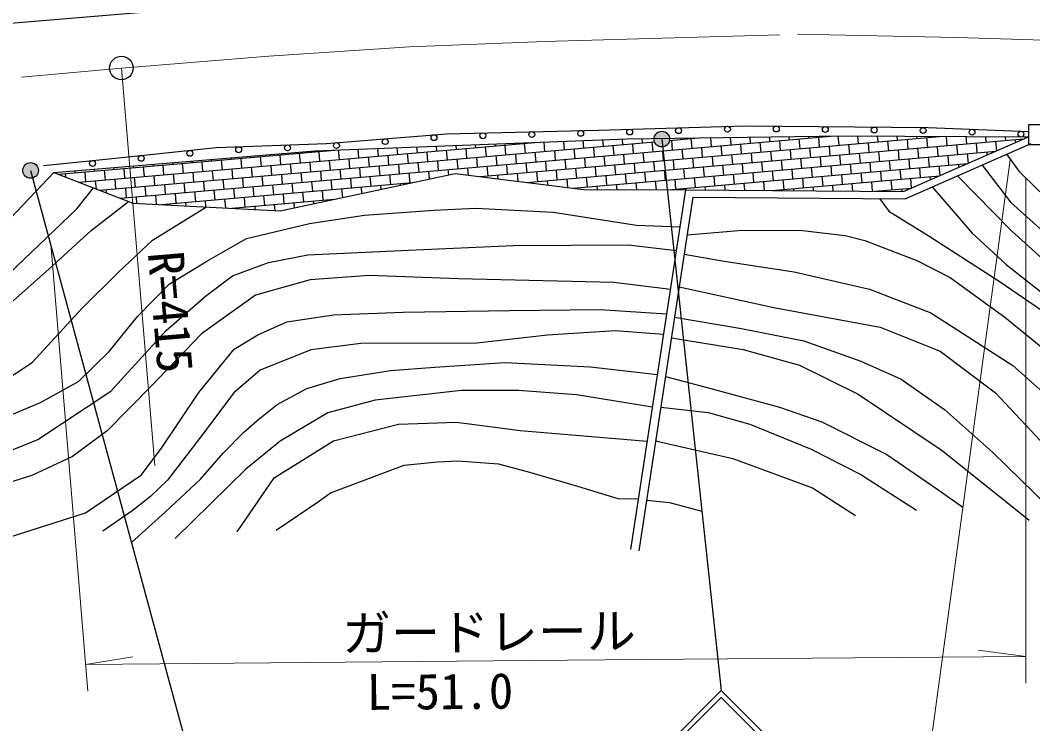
# Model space of a CAD drawing. Units: millimetres at full size, sheet at 1:1000; details may follow other scales. Extents: x 40000 to 680000, y 20000 to 380000.
# Drawn here: x 158512 to 210243, y 262021 to 297957 of the extents above; entities that cross this region are included whole.
import ezdxf
from ezdxf.enums import TextEntityAlignment as Align

# ---------------------------------------------------------------- set-up
doc = ezdxf.new("R2010")
doc.units = ezdxf.units.MM
doc.header["$LTSCALE"] = 1000
doc.linetypes.add('CHAIN', pattern=[18.5, 12, -1.5, 3.5, -1.5])
for name, color, linetype, lineweight in [('M-BGD', 7, 'Continuous', 25), ('M-BMK', 2, 'CHAIN', 13), ('M-BMK-SRVR', 3, 'Continuous', 25), ('M-STR-HTXT', 7, 'Continuous', 13), ('M-STR-STRC', 7, 'Continuous', 25)]:
    doc.layers.add(name, color=color, linetype=linetype, lineweight=lineweight)
doc.styles.add('ＭＳ ゴシック', font='')
doc.styles.get('ＭＳ ゴシック').set_extended_font_data('MS Gothic')

msp = doc.modelspace()

# ---------------------------------------------------------------- hatches: boundary and pattern name
at = {"layer": 'M-STR-STRC'}
for points in [[(190954, 291669, -1), (191629, 292099, -1)], [(158703, 290069, -1), (159378, 290499, -1)]]:
    msp.add_hatch(color=256, dxfattribs=at).paths.add_polyline_path(points)

# ---------------------------------------------------------------- linework, layer by layer
at = {"layer": 'M-BGD'}
for p, q in [((186316, 291347), (186279, 291774)), ((187313, 291434), (187280, 291812)), ((188309, 291522), (188280, 291851)), ((189305, 291609), (189280, 291889)), ((190301, 291696), (190283, 291908)), ((191356, 291286), (199930, 292036)), ((191410, 290789), (205473, 292019)), ((191463, 290292), (209788, 291895)), ((191686, 291817), (193169, 291947)), ((191839, 291328), (191795, 291827)), ((192294, 291870), (192288, 291935)), ((192835, 291416), (192792, 291914)), ((193831, 291503), (193792, 291955)), ((194828, 291590), (194795, 291968)), ((195824, 291677), (195797, 291982)), ((196820, 291764), (196800, 291995)), ((197362, 291310), (197318, 291808)), ((197816, 291851), (197803, 292008)), ((198358, 291397), (198314, 291895)), ((198812, 291939), (198805, 292021)), ((199354, 291484), (199311, 291982)), ((199809, 292026), (199808, 292035)), ((200350, 291571), (200309, 292041)), ((201346, 291658), (201313, 292041)), ((202343, 291746), (202317, 292036)), ((202884, 291291), (202841, 291789)), ((203339, 291833), (203322, 292030)), ((203881, 291378), (203837, 291876)), ((204335, 291920), (204326, 292025)), ((204877, 291465), (204833, 291963)), ((205331, 292007), (205330, 292020)), ((205873, 291552), (205832, 292018)), ((206869, 291640), (206837, 292012)), ((207865, 291727), (207841, 292007)), ((208405, 291290), (208363, 291770)), ((208862, 291814), (208845, 292002)), ((209372, 291713), (209360, 291857)), ((209856, 291924), (209849, 291997)), ((160479, 290091), (174562, 291323)), ((161531, 289681), (184807, 291717)), ((162584, 289271), (190915, 291750)), ((163636, 288861), (191356, 291286)), ((173279, 291210), (173274, 291260)), ((173820, 290756), (173777, 291254)), ((174275, 291298), (174274, 291312)), ((174817, 290843), (174774, 291331)), ((175813, 290930), (175774, 291369)), ((176809, 291017), (176775, 291408)), ((177805, 291104), (177775, 291446)), ((178801, 291192), (178776, 291485)), ((179798, 291279), (179776, 291523)), ((180339, 290824), (180296, 291322)), ((180794, 291366), (180777, 291562)), ((181335, 290911), (181292, 291410)), ((181790, 291453), (181777, 291600)), ((182332, 290999), (182288, 291497)), ((182786, 291540), (182778, 291639)), ((183328, 291086), (183284, 291584)), ((183782, 291627), (183778, 291677)), ((184324, 291173), (184280, 291671)), ((184779, 291715), (184778, 291716)), ((185320, 291260), (185279, 291735)), ((185862, 290806), (185818, 291304)), ((186858, 290893), (186815, 291391)), ((187854, 290980), (187811, 291478)), ((188850, 291067), (188807, 291565)), ((189847, 291154), (189803, 291652)), ((190843, 291241), (190799, 291739)), ((191385, 290787), (191341, 291285)), ((191517, 289795), (208353, 291268)), ((192381, 290874), (192337, 291372)), ((193377, 290961), (193333, 291459)), ((194373, 291048), (194330, 291546)), ((195369, 291135), (195326, 291634)), ((196366, 291223), (196322, 291721)), ((196907, 290768), (196864, 291266)), ((197903, 290855), (197860, 291353)), ((198900, 290942), (198856, 291440)), ((199896, 291030), (199852, 291528)), ((200892, 291117), (200848, 291615)), ((201888, 291204), (201845, 291702)), ((202430, 290749), (202386, 291247)), ((203426, 290836), (203382, 291335)), ((204422, 290924), (204379, 291422)), ((205418, 291011), (205375, 291509)), ((206415, 291098), (206371, 291596)), ((207411, 291185), (207367, 291683)), ((167302, 290687), (167295, 290767)), ((167843, 290233), (167800, 290731)), ((168298, 290775), (168291, 290849)), ((168839, 290320), (168796, 290818)), ((169294, 290862), (169288, 290932)), ((169836, 290407), (169792, 290905)), ((170290, 290949), (170284, 291014)), ((170832, 290494), (170788, 290992)), ((171286, 291036), (171281, 291096)), ((171828, 290582), (171784, 291080)), ((172283, 291123), (172278, 291178)), ((172824, 290669), (172781, 291167)), ((174362, 290301), (174318, 290799)), ((175358, 290388), (175315, 290887)), ((176354, 290476), (176311, 290974)), ((177351, 290563), (177307, 291061)), ((178347, 290650), (178303, 291148)), ((179343, 290737), (179299, 291235)), ((179885, 290283), (179841, 290781)), ((180881, 290370), (180837, 290868)), ((181877, 290457), (181834, 290955)), ((182029, 289968), (191410, 290789)), ((182873, 290544), (182830, 291042)), ((183869, 290631), (183826, 291129)), ((184866, 290718), (184822, 291216)), ((185407, 290264), (185364, 290762)), ((186404, 290351), (186360, 290849)), ((187400, 290438), (187356, 290936)), ((188396, 290525), (188352, 291023)), ((189392, 290612), (189349, 291111)), ((190388, 290700), (190345, 291198)), ((190930, 290245), (190886, 290743)), ((191926, 290332), (191883, 290830)), ((192922, 290419), (192879, 290918)), ((193919, 290507), (193875, 291005)), ((194915, 290594), (194871, 291092)), ((195911, 290681), (195867, 291179)), ((197449, 290314), (197405, 290812)), ((198445, 290401), (198401, 290899)), ((199441, 290488), (199398, 290986)), ((200437, 290575), (200394, 291073)), ((201434, 290662), (201390, 291160)), ((202972, 290295), (202928, 290793)), ((203968, 290382), (203924, 290880)), ((204964, 290469), (204920, 290967)), ((205960, 290556), (205917, 291054)), ((206955, 290656), (206913, 291142)), ((207922, 291079), (207909, 291229)), ((161324, 290165), (161315, 290275)), ((162321, 290252), (162311, 290357)), ((162862, 289797), (162819, 290295)), ((163317, 290339), (163308, 290439)), ((163858, 289884), (163815, 290382)), ((164313, 290426), (164305, 290521)), ((164855, 289971), (164811, 290470)), ((165309, 290513), (165301, 290603)), ((165851, 290059), (165807, 290557)), ((166305, 290600), (166298, 290685)), ((166847, 290146), (166803, 290644)), ((168385, 289778), (168341, 290277)), ((169381, 289866), (169338, 290364)), ((170377, 289953), (170334, 290451)), ((171373, 290040), (171330, 290538)), ((172370, 290127), (172326, 290625)), ((173366, 290214), (173322, 290712)), ((173908, 289760), (173864, 290258)), ((174904, 289847), (174860, 290345)), ((175900, 289934), (175856, 290432)), ((176896, 290021), (176853, 290519)), ((177892, 290108), (177849, 290606)), ((178889, 290195), (178845, 290694)), ((179421, 289851), (179387, 290239)), ((180406, 290061), (180383, 290326)), ((181411, 290045), (181379, 290413)), ((182419, 290002), (182375, 290500)), ((183415, 290090), (183371, 290588)), ((184411, 290177), (184368, 290675)), ((184399, 289674), (191463, 290292)), ((184953, 289722), (184909, 290220)), ((185949, 289809), (185905, 290307)), ((186945, 289896), (186902, 290395)), ((187941, 289984), (187898, 290482)), ((188938, 290071), (188894, 290569)), ((189934, 290158), (189890, 290656)), ((191472, 289791), (191428, 290289)), ((191617, 289301), (206918, 290640)), ((192468, 289878), (192424, 290376)), ((193464, 289965), (193421, 290463)), ((194460, 290052), (194417, 290550)), ((195456, 290139), (195413, 290637)), ((196453, 290226), (196409, 290724)), ((196994, 289772), (196951, 290270)), ((197991, 289859), (197947, 290357)), ((198987, 289946), (198943, 290444)), ((199983, 290033), (199939, 290531)), ((200979, 290120), (200936, 290619)), ((201975, 290208), (201932, 290706)), ((202517, 289753), (202473, 290251)), ((203513, 289840), (203470, 290338)), ((204509, 289927), (204466, 290426)), ((205505, 290022), (205462, 290513)), ((206472, 290445), (206458, 290600)), ((160322, 290152), (160318, 290192)), ((160841, 289949), (160826, 290121)), ((161866, 289710), (161822, 290208)), ((162400, 289342), (162364, 289754)), ((163404, 289343), (163360, 289841)), ((164400, 289430), (164357, 289928)), ((165396, 289517), (165353, 290015)), ((166393, 289604), (166349, 290102)), ((167389, 289691), (167345, 290189)), ((167930, 289237), (167887, 289735)), ((168927, 289324), (168883, 289822)), ((169923, 289411), (169879, 289909)), ((170919, 289498), (170875, 289996)), ((171915, 289585), (171872, 290083)), ((172911, 289673), (172868, 290171)), ((173453, 289218), (173409, 289716)), ((174449, 289305), (174406, 289803)), ((175445, 289392), (175402, 289890)), ((176442, 289479), (176398, 289978)), ((177438, 289567), (177394, 290065)), ((178434, 289654), (178390, 290152)), ((182934, 289856), (182917, 290046)), ((183948, 289730), (183913, 290133)), ((185471, 289541), (185451, 289766)), ((186485, 289414), (186447, 289853)), ((186769, 289379), (191517, 289795)), ((187487, 289442), (187443, 289940)), ((188483, 289529), (188440, 290027)), ((189479, 289616), (189436, 290114)), ((190475, 289703), (190432, 290202)), ((191012, 289303), (190974, 289747)), ((192013, 289336), (191970, 289834)), ((193010, 289423), (192966, 289921)), ((194006, 289510), (193962, 290008)), ((195002, 289598), (194958, 290096)), ((195998, 289685), (195955, 290183)), ((196537, 289266), (196496, 289728)), ((196909, 289262), (205483, 290013)), ((197536, 289317), (197492, 289815)), ((198532, 289404), (198489, 289903)), ((199528, 289492), (199485, 289990)), ((200525, 289579), (200481, 290077)), ((201521, 289666), (201477, 290164)), ((202062, 289220), (202019, 289710)), ((203059, 289299), (203015, 289797)), ((204055, 289388), (204011, 289884)), ((205022, 289811), (205007, 289971)), ((162920, 289140), (162906, 289299)), ((163946, 288888), (163902, 289386)), ((164942, 288975), (164898, 289473)), ((165721, 288541), (178540, 289663)), ((165938, 289062), (165894, 289561)), ((166934, 289150), (166891, 289648)), ((167476, 288695), (167432, 289193)), ((168472, 288782), (168428, 289280)), ((169468, 288869), (169425, 289367)), ((170464, 288957), (170421, 289455)), ((171461, 289044), (171417, 289542)), ((172457, 289131), (172413, 289629)), ((173995, 288763), (173951, 289262)), ((174986, 288905), (174947, 289349)), ((175972, 289115), (175944, 289436)), ((176957, 289325), (176940, 289523)), ((177942, 289536), (177936, 289610)), ((184456, 289667), (184455, 289679)), ((186993, 289351), (186989, 289398)), ((188000, 289313), (187985, 289486)), ((189004, 289310), (188981, 289573)), ((192508, 289299), (189693, 270921)), ((190008, 289307), (189977, 289660)), ((192519, 289299), (192511, 289380)), ((193523, 289290), (193508, 289467)), ((194528, 289282), (194504, 289554)), ((195532, 289274), (195500, 289641)), ((197039, 289261), (197038, 289274)), ((198044, 289253), (198034, 289361)), ((199048, 289245), (199030, 289448)), ((200053, 289237), (200027, 289535)), ((201057, 289228), (201023, 289622)), ((202154, 289219), (204048, 289385)), ((202564, 289216), (202561, 289255)), ((203569, 289208), (203557, 289342)), ((164472, 288606), (164444, 288932)), ((165481, 288554), (165440, 289019)), ((166480, 288608), (166436, 289106)), ((168002, 288423), (167974, 288739)), ((169010, 288371), (168970, 288826)), ((169320, 288354), (174550, 288812)), ((170010, 288415), (169966, 288913)), ((171006, 288502), (170963, 289000)), ((172002, 288589), (171959, 289087)), ((172999, 288676), (172955, 289174)), ((173508, 288590), (173497, 288720)), ((174493, 288800), (174493, 288807)), ((192883, 288925), (190116, 270857)), ((165985, 288528), (165982, 288564)), ((166993, 288475), (166978, 288651)), ((169514, 288344), (169512, 288371)), ((170523, 288292), (170508, 288458)), ((171531, 288240), (171504, 288546)), ((172523, 288380), (172500, 288633))]:
    msp.add_line(p, q, dxfattribs=at)
for points in [[(137553, 296110), (177837, 299476), (199023, 300139), (223258, 299475), (245818, 297750), (271160, 294259), (294257, 289657), (324990, 282319), (337157, 279620), (346706, 278216), (361242, 278400)], [(159706, 290536), (163203, 290899), (168530, 291450), (174153, 291665), (180290, 292163), (188055, 292351), (195552, 292567), (204892, 292474), (210019, 292277)], [(160235, 290186), (173571, 291285), (189513, 291898), (200557, 292045), (210019, 291996)], [(160235, 290186), (164262, 288617), (171800, 288226), (180729, 290130), (187284, 289315), (192508, 289299), (203642, 289207), (210019, 291996)], [(192883, 288925), (203718, 288836), (210168, 291656)], [(208914, 291108), (209537, 290244), (210503, 289290), (212833, 287239), (216975, 284029), (220817, 280948), (227245, 275570), (231498, 271897), (232766, 270943), (234010, 270388)], [(207651, 290556), (209120, 288647), (211412, 286611), (214656, 284267), (218371, 281773), (221174, 279574), (226336, 274815), (231027, 270690)], [(130818, 272391), (143321, 279301), (153557, 285024), (157035, 286843), (160235, 290186)], [(206397, 290007), (209164, 287204), (211782, 284841), (215430, 281833), (219951, 278681), (223554, 276253), (225592, 274291), (228869, 270565)], [(143321, 279301), (145023, 279216), (147677, 279763), (151161, 280977), (153937, 282516), (157928, 285007), (161395, 288330), (162248, 289401)], [(205103, 289441), (207155, 287082), (208888, 285474), (211445, 283475), (214724, 281249), (217242, 279163), (219573, 277267), (221037, 276010), (225430, 271352)], [(136838, 275718), (138918, 276355), (142236, 277286), (145728, 278368), (148092, 279008), (152066, 280022), (154453, 281011), (156923, 282550), (159974, 285240), (162141, 287210), (164051, 288700)], [(202418, 288846), (202887, 288200), (204895, 286968), (208534, 284633), (211281, 282732), (214054, 280641), (216299, 278747), (219823, 274859), (222652, 271410)], [(129980, 268115), (131220, 269809), (133422, 271934), (136586, 274160), (139851, 275678), (142660, 276335), (148005, 276973), (151574, 277453), (153092, 277833), (157572, 279452), (159121, 280469), (161678, 283251), (163525, 285097), (165272, 286716), (168031, 288421)], [(157013, 277373), (159554, 278439), (161483, 279508), (163052, 281044), (164507, 282828), (166127, 284484), (168044, 285656), (170079, 286815), (173285, 287574), (176097, 288007), (179650, 288254), (181782, 288353), (185737, 288155), (190000, 287495), (192217, 287399)], [(192587, 286991), (195406, 287230), (198479, 287219), (200659, 286970), (201671, 286709), (204318, 285682), (206021, 284821), (208817, 282795), (211497, 280614), (214878, 277269), (217211, 274626), (219270, 271996)], [(135275, 269206), (136675, 270367), (138338, 271159), (139711, 271686), (143354, 272636), (147684, 273507), (152146, 274299), (156529, 275380), (159417, 276549), (163139, 279003), (165964, 282116), (167971, 283858), (169349, 284894), (171197, 285580), (173203, 285976), (178352, 286213), (183717, 286454), (189578, 286480), (192033, 286198)], [(192437, 286010), (194482, 285658), (198058, 285104), (201904, 284214), (205041, 283014), (209225, 280327), (211678, 278147), (215076, 274633), (216806, 272311)], [(191727, 284203), (188847, 284560), (184521, 284655), (180902, 284750), (176344, 284927), (173331, 284696), (170528, 283921), (167780, 281935), (165208, 279257), (162945, 276978), (161190, 275672), (159108, 274707), (155122, 273456), (151476, 272817), (147467, 272095), (144188, 271497), (141453, 270463), (139243, 268737)], [(192182, 284345), (197096, 283272), (202450, 282273), (205514, 281048), (208340, 278918), (212132, 274869), (213954, 272049)], [(144603, 269073), (147758, 270243), (153159, 271055), (157518, 271418), (161844, 272803), (164712, 274738), (165766, 276152), (167630, 278947), (169449, 281148), (170644, 281889), (172125, 282558), (174516, 282916), (178080, 283038), (183529, 283134), (188122, 283183), (191536, 282954)], [(191945, 282797), (195367, 282218), (198553, 281576), (201457, 280549), (203525, 279625), (205740, 278068), (208182, 275899), (211782, 272388)], [(191375, 281903), (188911, 282084), (185445, 281869), (181836, 281463), (175909, 281439), (173351, 281129), (170770, 280078), (169432, 278931), (167728, 276658), (166031, 274461), (165171, 273625), (164287, 272932), (162733, 271858)], [(191782, 281735), (195456, 281139), (198321, 280343), (201330, 278853), (205612, 275987), (210057, 272417)], [(164191, 271280), (165929, 272841), (167727, 274515), (168885, 275845), (169932, 276916), (170708, 277584), (171632, 278335), (173147, 279147), (174859, 279652), (177437, 280074), (179691, 280234), (183263, 280480), (187640, 280247), (191061, 279853)], [(191480, 279762), (193613, 279195), (197311, 278191), (199471, 277436), (202784, 275778), (205398, 273988), (206673, 273083)], [(190808, 278197), (186929, 278817), (183976, 279047), (181055, 279038), (176649, 278552), (174225, 277898), (171800, 276448), (170031, 275022), (166431, 271477)], [(191239, 278186), (193653, 277912), (195795, 277329), (198930, 276039), (201454, 274760), (204305, 272934)], [(169600, 271820), (171490, 274581), (174520, 276471), (177841, 277319), (180804, 277419), (184052, 277007), (190542, 276460)], [(190977, 276475), (194926, 275570), (198992, 274075), (201179, 272656)], [(171593, 271905), (173807, 273408), (174365, 273812), (178125, 275232), (179825, 275399), (180883, 275455), (182945, 275302), (184524, 274870), (186990, 274160), (189037, 273534), (190089, 273506)], [(190512, 273441), (191692, 273330), (193340, 272882)]]:
    msp.add_lwpolyline(points, dxfattribs=at)
msp.add_lwpolyline([(210019, 291614), (211019, 291614), (211019, 292614), (210019, 292614)], close=True, dxfattribs=at)
for centre in [(187148, 292179), (189647, 292247), (192146, 292319), (194645, 292391), (197144, 292401), (199644, 292377), (202144, 292352), (204644, 292327), (207142, 292238), (209640, 292141), (177160, 291758), (179652, 291960), (182149, 292058), (184648, 292118), (167181, 291159), (169673, 291343), (172171, 291439), (174668, 291556), (162208, 290645), (164694, 290902)]:
    msp.add_circle(centre, 150, dxfattribs=at)
at = {"layer": 'M-BMK'}
msp.add_lwpolyline([(64557, 286603), (73035, 287344), (78830, 287878), (89713, 288887), (103306, 290058), (163680, 295516), (171205, 296130), (178397, 296603), (185318, 296873), (198229, 297246), (206366, 297077), (215623, 296788)], dxfattribs=at)
at = {"layer": 'M-BMK-SRVR'}
msp.add_circle((163680, 295516), 600, dxfattribs=at)
at = {"layer": 'M-STR-HTXT'}
for p, q in [((165394, 275207), (163680, 295516)), ((209895, 264093), (209895, 289879)), ((161959, 263678), (160067, 286537)), ((161845, 265054), (164270, 265438)), ((209895, 265453), (207462, 265776))]:
    msp.add_line(p, q, dxfattribs=at)
for points in [[(229208, 252516), (203877, 252516), (209085, 290825)], [(209895, 265453), (190266, 265308), (161845, 265054)]]:
    msp.add_lwpolyline(points, dxfattribs=at)
at = {"layer": 'M-STR-STRC'}
for p, q in [((191292, 291884), (194327, 263722)), ((159040, 290284), (167706, 258312)), ((189827, 259222), (194327, 263722)), ((190180, 259222), (194327, 263369)), ((198827, 259222), (194327, 263722)), ((198474, 259222), (194327, 263369))]:
    msp.add_line(p, q, dxfattribs=at)
for centre in [(191292, 291884), (159040, 290284)]:
    msp.add_circle(centre, 400, dxfattribs=at)

# ---------------------------------------------------------------- texts
at = {"layer": 'M-STR-HTXT', "style": 'ＭＳ ゴシック'}
for s, rotation, p in [('R=415', 274.823, (164479, 286041)), ('ガードレール', 0.512, (174973, 265171)), ('L=51.0', 0.512, (176230, 262177))]:
    msp.add_text(s, height=1833, rotation=rotation, dxfattribs=at).set_placement(p, align=Align.BOTTOM_LEFT)

doc.saveas('drawing.dxf')
